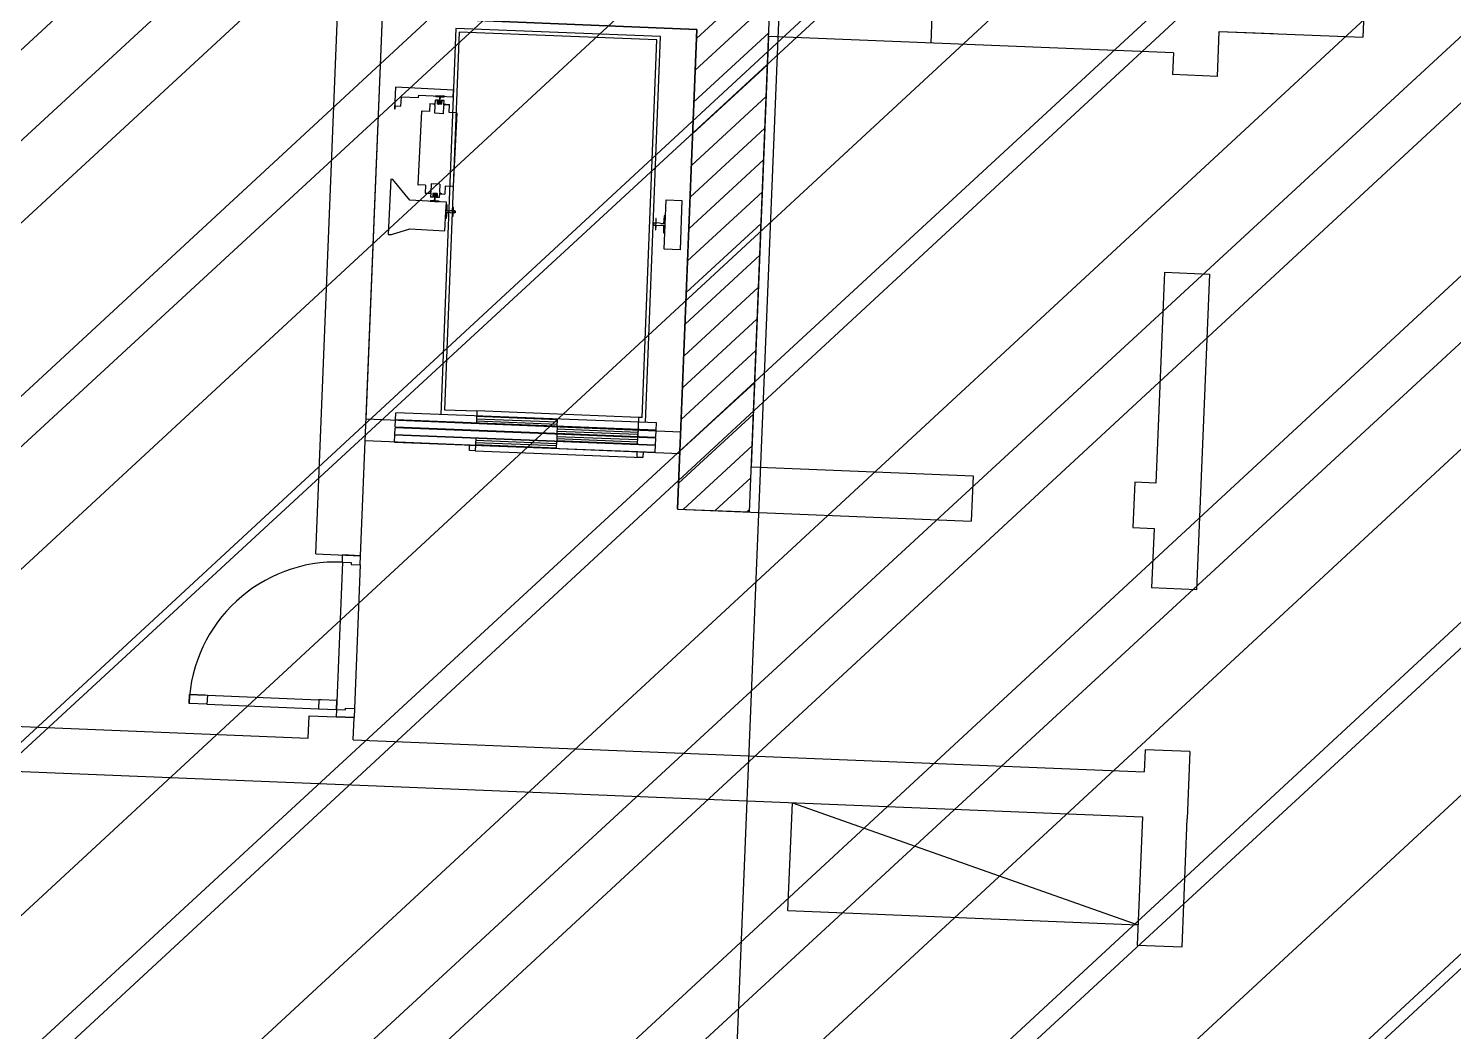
# Model space of a CAD drawing. Extents: x -678889171 to 586587, y -792238163 to 335485.
# Drawn here: x -678727681 to -678719757, y -792130438 to -792124863 of the extents above; entities that cross this region are included whole.
import ezdxf
from ezdxf.enums import TextEntityAlignment as Align

# ---------------------------------------------------------------- set-up
doc = ezdxf.new("R2010")
doc.units = 0
doc.header["$MEASUREMENT"] = 0
for name, color, linetype in [('A-ANNO-LEGN', 252, 'Continuous'), ('A-FLOR-PATT', 252, 'Continuous'), ('A-SITE-PATT', 252, 'Continuous'), ('A-WALL', 252, 'Continuous')]:
    doc.layers.add(name, color=color, linetype=linetype)
doc.layers.add('BASEMENT3 LAYOUT$0$HATCH5', color=252, linetype='Continuous', lineweight=15)
doc.styles.add('Ground floor Towers$0$$Bas01-Rname$0$EN-SC', font='swissc.ttf')
doc.styles.add('Ground floor Towers$0$$Bas01-Rname$0$EN-SCL', font='swisscl.ttf')
doc.styles.add('Ground floor Towers$0$04-Ground Floor$0$V2-lower ground$0$LEVEL  FOR LICENSE LOWER GR$0$$LG- LEVEL$0$AR-SR', font='sarb.shx')

# ---------------------------------------------------------------- blocks, each defined once
blk = doc.blocks.new('A$C61C61320')
at = {"layer": 'BASEMENT3 LAYOUT$0$HATCH5'}
h = blk.add_hatch(dxfattribs=at)
h.set_pattern_fill('JIS_WOOD', color=256, scale=1000, style=0)
h.set_pattern_definition([(45, (-845680.2949388556, -470481.0696760565), (-499.9999991609842, 499.9999991609843), [])])
h.paths.add_polyline_path([(12440.74077330553, -169431.9252005816), (13408.27617370361, -243253.7315873399), (7111.185080291936, -248399.4795461658), (-61957.46107163071, -237877.8060760189), (-55832.26724016038, -200866.3395951205), (-20860.02674167091, -206712.4958959252), (-20783.43353955913, -208437.764712235), (-16504.6553898881, -208719.7022090854), (-18718.17453308101, -208569.0044804074), (-18168.17453308101, -169431.9252005816)])
blk = doc.blocks.new('GR')
at = {"layer": 'A-FLOR-PATT'}
for p, q in [((78040, 73885), (78040, 4700)), ((77990.02287459842, 59783.65158872174), (77988.57935035325, 65483.74766103744)), ((81291.47881185914, 65485.49603600868, 9.060264367571543e-09), (81291.61996880513, 62558.85614838565, 7.290451792178948e-08)), ((78891.37833367313, 64081.73188781507, 2.843685362245378e-08), (78891.37833367313, 62428.74461038809, 2.843685362245378e-08)), ((77589.35969520058, 62402.36780150491), (77989.25842364877, 62802.26652995311)), ((77589.40445099107, 62225.63586199877), (77989.3031802345, 62625.53459124221)), ((80491.51617033491, 62558.81755798403), (81291.61996880513, 62558.85614838565)), ((80491.52370633709, 62308.7757099763), (80491.51617033493, 62558.81755798403)), ((80491.51617159617, 62558.7757099763), (80791.93003358846, 62558.78476413878)), ((70241.1422746871, 62452.01641916002), (77589.34711012154, 62452.01641857142)), ((77589.13571359466, 62452.0290014741), (70541.39351570826, 62452.01641772874)), ((75589.61207795556, 59453.02655109292, -5.263929418623158e-08), (75589.61207795561, 62452.01641772874)), ((75839.61207795558, 60211.78284012864, -3.932891200696901e-08), (75839.6118695985, 62453.74462804438, -3.932891200696901e-08)), ((75839.61207795558, 59453.0153624088, -5.263949046224793e-08), (75839.61207795556, 62453.72142043066)), ((77590.54129316103, 60332.01311975409), (77589.13571359466, 62452.0290014741)), ((77589.34711012154, 62452.01641857142), (77590.02288742506, 59783.55029048545)), ((77589.44920678157, 62048.90392249264), (77989.34793682024, 62448.8026525313)), ((77389.37532563352, 62403.98686718656, 5.76784778040814e-09), (76250.09061294959, 62402.47616528085, 5.646388498212939e-09)), ((76250.09061294959, 62402.47616528085, 5.646388498212939e-09), (76252.93774143148, 60255.33519579595, 5.646388498212924e-09)), ((77369.75853234426, 62384.31798072811, 5.765753654853052e-09), (76269.759499408, 62382.85937199155, 5.648482623768026e-09)), ((76269.759499408, 62382.85937199155, 5.648482623768026e-09), (76272.54411608695, 60282.86121820397, 5.648482623768018e-09)), ((77372.54314902316, 60284.31982694053, 5.765753654853037e-09), (77369.75853234426, 62384.31798072811, 5.765753654853052e-09)), ((77392.22245411541, 60256.84589770169, 5.767847780408125e-09), (77389.37532563352, 62403.98686718656, 5.76784778040814e-09)), ((77989.35301721902, 62428.74461362921), (77989.95912685587, 60035.37875993686)), ((80241.52009048538, 62428.74460553683), (77989.35301721902, 62428.74461362921)), ((80241.52009048538, 62428.74460553681, -2.732623899741771e-08), (80241.52370622357, 62308.7757099763, -2.594645056386516e-08)), ((80491.52370633707, 62308.7757099763, 1.055011892123838e-09), (80241.51803351352, 62308.7757099763, 1.055011892123838e-09)), ((77589.49396257219, 61872.17198298662), (77989.39269340597, 62272.0707138204)), ((75927.5775284214, 62063.0161668893, 5.611957411370045e-09), (75926.38670320156, 61943.28488013004, 5.611813531668859e-09)), ((76250.54499937217, 62059.80399219363, 5.646388498212937e-09), (75927.5775284214, 62063.0161668893, 5.611957411370045e-09)), ((76250.17859161222, 62022.96359626773, 5.646344227535648e-09), (76250.54499937217, 62059.80399219363, 5.646388498212937e-09)), ((77589.5387183628, 61695.4400434806), (77989.4374499917, 62095.3387751095)), ((75962.15175582991, 61958.28085093116, 5.615628561504711e-09), (75962.67694028585, 62011.08541842503, 5.615692016142157e-09)), ((75962.67694028585, 62011.08541842503, 5.615692016142157e-09), (76058.46196969335, 62010.13275824915, 5.625903517183017e-09)), ((76058.46196969335, 62010.13275824915, 5.625903517183017e-09), (76058.60853279733, 62024.86891661951, 5.625921225453934e-09)), ((76058.60853279733, 62024.86891661951, 5.625921225453934e-09), (76177.1118063591, 62023.69030499166, 5.638554685074994e-09)), ((76122.019422961, 61979.41132812569, 5.632675030157136e-09), (76121.59194724106, 61936.43086621207, 5.632623381033633e-09)), ((76122.019422961, 61979.41132812569, 5.632675030157136e-09), (76152.1057463005, 61979.11209512175, 5.635882488817402e-09)), ((76139.82561432525, 61979.23423104176, 5.634573322017301e-09), (76152.1057463005, 61979.11209512175, 5.635882488817402e-09)), ((76150.49012009644, 61971.02247500805, 5.635709103418388e-09), (76150.53897446442, 61975.93452779818, 5.635715006175358e-09)), ((76152.02513659334, 61971.007208018, 5.635872749268402e-09), (76150.49012009644, 61971.02247500805, 5.635709103418388e-09)), ((76152.07399096135, 61975.91926080814, 5.635878652025372e-09), (76150.53897446442, 61975.93452779818, 5.635715006175358e-09)), ((76151.58544728138, 61926.79873290687, 5.635819624455653e-09), (76152.02513659334, 61971.007208018, 5.635872749268402e-09)), ((76151.93753580972, 62023.94068362759, 5.63587089313477e-09), (76153.43591153061, 62020.24137704502, 5.636030111917053e-09)), ((76202.28607690851, 62023.43992635564, 5.641238477015219e-09), (76151.93753580972, 62023.94068362759, 5.63587089313477e-09)), ((76152.07399096135, 61975.91926080814, 5.635878652025372e-09), (76152.31826280126, 62000.4795247588, 5.63590816581023e-09)), ((76169.5104475667, 62000.30853447082, 5.637740999330386e-09), (76152.31826280126, 62000.4795247588, 5.63590816581023e-09)), ((76153.43591153061, 62020.24137704502, 5.636030111917053e-09), (76174.75890054672, 62018.64765103685, 5.638303129081845e-09)), ((76164.38465691662, 61978.86715788205, 5.637191508048591e-09), (76164.59839477662, 62000.35738883883, 5.637217332610344e-09)), ((76188.94492086729, 61978.62288604201, 5.639809841648812e-09), (76164.38465691662, 61978.86715788205, 5.637191508048591e-09)), ((76169.5104475667, 62000.30853447082, 5.637740999330386e-09), (76164.59839477662, 62000.35738883883, 5.637217332610344e-09)), ((76169.29670970676, 61978.81830351398, 5.637715174768633e-09), (76169.5104475667, 62000.30853447082, 5.637740999330386e-09)), ((76169.29670970676, 61978.81830351398, 5.637715174768633e-09), (76169.5104475667, 62000.30853447082, 5.637740999330386e-09)), ((76170.21937418992, 61978.97550324332, 5.637813562191436e-09), (76172.36863512638, 61981.98090085865, 5.638043119619438e-09)), ((76172.36863512638, 61981.98090085865, 5.638043119619438e-09), (76181.02445333592, 61981.89481169259, 5.638965903662025e-09)), ((76180.99459042247, 61981.89510870357, 5.638962720020767e-09), (76172.3984980398, 61981.98060384752, 5.638046303260695e-09)), ((76174.08862715507, 61997.56110446621, 5.638228690364091e-09), (76173.93351453672, 61981.9653368576, 5.638209949110709e-09)), ((76173.93351453672, 61981.9653368576, 5.638209949110709e-09), (76179.45957392563, 61981.91037569355, 5.63879907417076e-09)), ((76174.61020006415, 62003.69659035685, 5.638285162565312e-09), (76174.08862715507, 61997.56110446621, 5.638228690364091e-09)), ((76174.75890054672, 62018.64765103685, 5.638303129081845e-09), (76174.61020006415, 62003.69659035685, 5.638285162565312e-09)), ((76177.1118063591, 62023.69030499166, 5.638554685074994e-09), (76250.17859161222, 62022.96359626773, 5.646344227535648e-09)), ((76179.21524955494, 62003.65078938688, 5.638776100115358e-09), (76179.36395003747, 62018.60185006683, 5.638794066631885e-09)), ((76179.61468654395, 61997.50614330225, 5.638817815424142e-09), (76179.21524955494, 62003.65078938688, 5.638776100115358e-09)), ((76179.36395003747, 62018.60185006683, 5.638794066631885e-09), (76200.71441963555, 62019.77115375308, 5.641070404097474e-09)), ((76179.45957392563, 61981.91037569355, 5.63879907417076e-09), (76179.61468654395, 61997.50614330225, 5.638817815424142e-09)), ((76183.113512764, 61978.84726052737, 5.639188187331554e-09), (76181.02445333592, 61981.89481169259, 5.638965903662025e-09)), ((76184.03286807712, 61978.67174041002, 5.639286174928765e-09), (76184.24660593712, 62000.16197136675, 5.639311999490518e-09)), ((76184.03286807712, 61978.67174041002, 5.639286174928765e-09), (76184.24660593712, 62000.16197136675, 5.639311999490518e-09)), ((76189.15865872726, 62000.11311699879, 5.639835666210565e-09), (76184.24660593712, 62000.16197136675, 5.639311999490518e-09)), ((76201.43879070257, 61999.99098107888, 5.641144833010673e-09), (76184.24660593712, 62000.16197136675, 5.639311999490518e-09)), ((76188.94492086729, 61978.62288604201, 5.639809841648812e-09), (76189.15865872726, 62000.11311699879, 5.639835666210565e-09)), ((76200.70597518266, 61926.31018922693, 5.641056291656096e-09), (76201.14566449462, 61970.51866433809, 5.641109416468844e-09)), ((76200.71441963555, 62019.77115375308, 5.641070404097474e-09), (76202.28607690851, 62023.43992635564, 5.641238477015219e-09)), ((76201.14566449462, 61970.51866433809, 5.641109416468844e-09), (76202.68068099154, 61970.50339734812, 5.641273062318858e-09)), ((76201.19451886257, 61975.43071712815, 5.641115319225809e-09), (76201.43879070257, 61999.99098107888, 5.641144833010673e-09)), ((76201.19451886257, 61975.43071712815, 5.641115319225809e-09), (76202.7295353595, 61975.41545013821, 5.641278965075828e-09)), ((76201.22627420172, 61978.62355144181, 5.641119156017838e-09), (76231.31259754133, 61978.32431843782, 5.644326614678117e-09)), ((76213.50640617714, 61978.50141552181, 5.642428322817959e-09), (76201.22627420172, 61978.62355144181, 5.641119156017838e-09)), ((76201.22627420172, 61978.62355144181, 5.641119156017838e-09), (76213.50640617714, 61978.50141552181, 5.642428322817959e-09)), ((76202.68068099154, 61970.50339734812, 5.641273062318858e-09), (76202.7295353595, 61975.41545013821, 5.641278965075828e-09)), ((76230.88512182135, 61935.34385652421, 5.644274965554614e-09), (76231.31259754133, 61978.32431843782, 5.644326614678117e-09)), ((75926.38670320156, 61943.28488013004, 5.611813531668859e-09), (75931.2987559917, 61943.23602576203, 5.612337198388906e-09)), ((75931.2987559917, 61943.23602576203, 5.612337198388906e-09), (75931.4514258917, 61958.58619073118, 5.612355644504443e-09)), ((75931.4514258917, 61958.58619073118, 5.612355644504443e-09), (75962.15175582991, 61958.28085093116, 5.615628561504711e-09)), ((76077.96694474872, 61933.79441573414, 5.627972149670136e-09), (76073.93645938912, 61528.55006054881, 5.627485172219959e-09)), ((76121.59194724106, 61936.43086621207, 5.632623381033633e-09), (76081.06751172249, 61936.83391474806, 5.628303130593268e-09)), ((76200.70597518266, 61926.31018922693, 5.641056291656096e-09), (76151.58544728138, 61926.79873290687, 5.635819624455653e-09)), ((76271.40955733987, 61934.9408079883, 5.648595215994971e-09), (76230.88512182135, 61935.34385652421, 5.644274965554614e-09)), ((76274.44905635373, 61931.84024101443, 5.648918818471893e-09), (76270.41857099415, 61526.59588582903, 5.648431841021715e-09)), ((77589.58347415319, 61518.70810397435), (77989.48220657744, 61918.6068363986)), ((77589.6282299438, 61341.97616446833), (77989.52696316305, 61741.87489768758)), ((77589.67298573442, 61165.24422496231), (77989.57171974867, 61565.14295897656)), ((75922.478353762, 61550.32065691991, 5.611341311111113e-09), (75919.42495576233, 61243.31735753709, 5.610972388800374e-09)), ((75932.91646594099, 61550.21684138797, 5.612454102891205e-09), (75922.478353762, 61550.32065691991, 5.611341311111113e-09)), ((76033.73623126025, 61438.06791887546, 5.623186637455628e-09), (75932.91646594099, 61550.21684138797, 5.612454102891205e-09)), ((76117.50039392147, 61525.04644503909, 5.632129025137238e-09), (76076.97595840292, 61525.44949357501, 5.627808774696874e-09)), ((76117.50039392147, 61525.04644503909, 5.632129025137238e-09), (76117.07291820152, 61482.0659831255, 5.632077376013734e-09)), ((76145.70483475133, 61489.88690421518, 5.635130928372994e-09), (76145.65598038332, 61484.9748514251, 5.635125025616024e-09)), ((76147.23985124829, 61489.87163722521, 5.635294574223012e-09), (76145.70483475133, 61489.88690421518, 5.635130928372994e-09)), ((76147.67954056022, 61534.08011233636, 5.635347699035756e-09), (76147.23985124829, 61489.87163722521, 5.635294574223012e-09)), ((76196.80006846144, 61533.5915686564, 5.640584366236192e-09), (76147.67954056022, 61534.08011233636, 5.635347699035756e-09)), ((76196.80006846144, 61533.5915686564, 5.640584366236192e-09), (76196.36037914951, 61489.38309354524, 5.640531241423448e-09)), ((76196.36037914951, 61489.38309354524, 5.640531241423448e-09), (76197.89539564644, 61489.36782655527, 5.640694887273462e-09)), ((76197.89539564644, 61489.36782655527, 5.640694887273462e-09), (76197.8465412784, 61484.45577376513, 5.640688984516487e-09)), ((76226.79356850179, 61523.95943535116, 5.643780609658219e-09), (76226.36609278184, 61480.9789734376, 5.643728960534715e-09)), ((76267.3180040203, 61523.55638681524, 5.648100860098577e-09), (76226.79356850179, 61523.95943535116, 5.643780609658219e-09)), ((77456.18273472025, 61498.85843048758, 5.774842159762135e-09), (77544.96837095007, 61498.97616104985, 5.784307607271137e-09)), ((77456.54738690438, 61223.85867225348, 5.774842159762133e-09), (77456.18273472025, 61498.85843048758, 5.774842159762135e-09)), ((77544.96837095007, 61498.97616104985, 5.784307607271137e-09), (77545.3330231342, 61223.97640281581, 5.784307607271135e-09)), ((76236.35840885287, 61436.0526761957, 5.644787889657439e-09), (76033.73623126025, 61438.06791887546, 5.623186637455628e-09)), ((76117.07291820152, 61482.0659831255, 5.632077376013734e-09), (76147.15924154107, 61481.76675012152, 5.635284834674007e-09)), ((76134.87910956577, 61481.88888604147, 5.6339756678739e-09), (76147.15924154107, 61481.76675012152, 5.635284834674007e-09)), ((76147.19099688025, 61484.95958443508, 5.635288671466037e-09), (76145.65598038332, 61484.9748514251, 5.635125025616024e-09)), ((76147.6710961073, 61440.6191478102, 5.635333586594379e-09), (76146.09943883437, 61436.95037520763, 5.635165513676634e-09)), ((76146.09943883437, 61436.95037520763, 5.635165513676634e-09), (76196.44797993313, 61436.44961793564, 5.640533097557083e-09)), ((76147.19099688025, 61484.95958443508, 5.635288671466037e-09), (76146.94672504031, 61460.39932048439, 5.635259157681181e-09)), ((76164.1389098057, 61460.22833019648, 5.637091991201328e-09), (76146.94672504031, 61460.39932048439, 5.635259157681181e-09)), ((76169.02156570535, 61441.78845149642, 5.637609924059961e-09), (76147.6710961073, 61440.6191478102, 5.635333586594379e-09)), ((76159.44059487565, 61481.76741552132, 5.636594149043046e-09), (76159.22685701559, 61460.27718456449, 5.636568324481288e-09)), ((76164.1389098057, 61460.22833019648, 5.637091991201328e-09), (76159.22685701559, 61460.27718456449, 5.636568324481288e-09)), ((76184.0008588262, 61481.52314368128, 5.639212482643261e-09), (76159.44059487565, 61481.76741552132, 5.636594149043046e-09)), ((76164.35264766567, 61481.71856115331, 5.637117815763082e-09), (76164.1389098057, 61460.22833019648, 5.637091991201328e-09)), ((76164.35264766567, 61481.71856115331, 5.637117815763082e-09), (76164.1389098057, 61460.22833019648, 5.637091991201328e-09)), ((76165.27200297885, 61481.543041036, 5.637215803360298e-09), (76167.3610624069, 61478.49548987068, 5.63743808702982e-09)), ((76167.3610624069, 61478.49548987068, 5.63743808702982e-09), (76176.01688061647, 61478.40940070467, 5.638360871072414e-09)), ((76175.98701770302, 61478.40969771567, 5.638357687431156e-09), (76167.39092532032, 61478.49519285976, 5.637441270671078e-09)), ((76168.9259418173, 61478.4799258697, 5.637604916521098e-09), (76168.77082919884, 61462.88415826105, 5.637586175267704e-09)), ((76168.77082919884, 61462.88415826105, 5.637586175267704e-09), (76169.17026618797, 61456.7395121764, 5.637627890576501e-09)), ((76174.45200120613, 61478.42496470571, 5.638194041581143e-09), (76168.9259418173, 61478.4799258697, 5.637604916521098e-09)), ((76169.17026618797, 61456.7395121764, 5.637627890576501e-09), (76169.02156570535, 61441.78845149642, 5.637609924059961e-09)), ((76173.62661519607, 61441.74265052646, 5.638100861610003e-09), (76173.77531567872, 61456.69371120643, 5.638118828126542e-09)), ((76194.94960421218, 61440.14892451827, 5.640373878774793e-09), (76173.62661519607, 61441.74265052646, 5.638100861610003e-09)), ((76173.77531567872, 61456.69371120643, 5.638118828126542e-09), (76174.29688858775, 61462.82919709707, 5.638175300327756e-09)), ((76174.29688858775, 61462.82919709707, 5.638175300327756e-09), (76174.45200120613, 61478.42496470571, 5.638194041581143e-09)), ((76178.16614155295, 61481.41479832001, 5.638590428500414e-09), (76176.01688061647, 61478.40940070467, 5.638360871072414e-09)), ((76179.08880603612, 61481.57199804937, 5.638688815923219e-09), (76178.87506817612, 61460.08176709253, 5.638662991361467e-09)), ((76179.08880603612, 61481.57199804937, 5.638688815923219e-09), (76178.87506817612, 61460.08176709253, 5.638662991361467e-09)), ((76183.78712096623, 61460.03291272452, 5.639186658081509e-09), (76178.87506817612, 61460.08176709253, 5.638662991361467e-09)), ((76196.06725294153, 61459.91077680445, 5.640495824881616e-09), (76178.87506817612, 61460.08176709253, 5.638662991361467e-09)), ((76184.0008588262, 61481.52314368128, 5.639212482643261e-09), (76183.78712096623, 61460.03291272452, 5.639186658081509e-09)), ((76196.44797993313, 61436.44961793564, 5.640533097557083e-09), (76194.94960421218, 61440.14892451827, 5.640373878774793e-09)), ((76196.31152478153, 61484.47104075518, 5.640525338666478e-09), (76196.06725294153, 61459.91077680445, 5.640495824881616e-09)), ((76196.27976944229, 61481.27820644154, 5.640521501874443e-09), (76226.36609278184, 61480.9789734376, 5.643728960534715e-09)), ((76208.55990141766, 61481.15607052154, 5.641830668674557e-09), (76196.27976944229, 61481.27820644154, 5.640521501874443e-09)), ((76196.27976944229, 61481.27820644154, 5.640521501874443e-09), (76208.55990141766, 61481.15607052154, 5.641830668674557e-09)), ((76196.31152478153, 61484.47104075518, 5.640525338666478e-09), (76197.8465412784, 61484.45577376513, 5.640688984516487e-09)), ((76236.22711273892, 61422.85153432222, 5.64477202599808e-09), (76235.463763239, 61346.10070947652, 5.644679795420393e-09)), ((76235.84543798894, 61384.47612189937, 5.644725910709233e-09), (76236.35840885287, 61436.0526761957, 5.644787889657439e-09)), ((76241.73790513781, 61421.26155666128, 5.645359306446573e-09), (76236.22711273892, 61422.85153432222, 5.64477202599808e-09)), ((76243.24405115414, 61387.47287334119, 5.64551510001241e-09), (76241.73790513781, 61421.26155666128, 5.645359306446573e-09)), ((76275.07912885056, 61408.64860430405, 5.648912029084441e-09), (76274.89287157256, 61389.92140304172, 5.648889524823488e-09)), ((76277.22815194623, 61408.62723051809, 5.649141133274464e-09), (76275.07912885056, 61408.64860430405, 5.648912029084441e-09)), ((76276.73960826629, 61359.50670261681, 5.649082105704745e-09), (76277.22815194623, 61408.62723051809, 5.649141133274464e-09)), ((77449.23112665467, 61408.49199029733, 5.774088274562298e-09), (77446.93128835589, 61365.27461698471, 5.773836979495685e-09)), ((77456.29994435086, 61410.46565105517, 5.774842159762135e-09), (77449.23112665467, 61408.49199029733, 5.774088274562298e-09)), ((77456.43017727371, 61312.25145168586, 5.774842159762126e-09), (77456.29994435086, 61410.46565105517, 5.774842159762135e-09)), ((76234.77674868911, 61277.02496711533, 5.644596787900479e-09), (76235.84543798894, 61384.47612189937, 5.644725910709233e-09)), ((76235.463763239, 61346.10070947652, 5.644679795420393e-09), (76241.00508961787, 61347.58076480945, 5.645270765091996e-09)), ((76241.00508961787, 61347.58076480945, 5.645270765091996e-09), (76243.18298319414, 61381.33280735358, 5.645507721566195e-09)), ((76243.18298319414, 61381.33280735358, 5.645507721566195e-09), (76254.23510197196, 61381.22288502556, 5.646685971686296e-09)), ((76254.29616993196, 61387.36295101325, 5.646693350132513e-09), (76243.24405115414, 61387.47287334119, 5.64551510001241e-09)), ((76254.23510197196, 61381.22288502556, 5.646685971686296e-09), (76260.3568475716, 61379.31979726932, 5.647338341552485e-09)), ((76260.45455630762, 61389.14390284951, 5.647350147066431e-09), (76254.29616993196, 61387.36295101325, 5.646693350132513e-09)), ((76260.3568475716, 61379.31979726932, 5.647338341552485e-09), (76286.14512471973, 61379.06331183726, 5.650087591832712e-09)), ((76286.24283345575, 61388.88741741754, 5.650099397346657e-09), (76260.45455630762, 61389.14390284951, 5.647350147066431e-09)), ((76274.77684244858, 61378.25527766514, 5.648875505775683e-09), (76274.59058517065, 61359.52807640274, 5.648853001514727e-09)), ((76274.59058517065, 61359.52807640274, 5.648853001514727e-09), (76276.73960826629, 61359.50670261681, 5.649082105704745e-09)), ((76287.05697442389, 61378.13314174513, 5.65018467257579e-09), (76274.77684244858, 61378.25527766514, 5.648875505775683e-09)), ((76274.89287157256, 61389.92140304172, 5.648889524823488e-09), (76287.1730035479, 61389.79926712171, 5.650198691623602e-09)), ((76286.14512471973, 61379.06331183726, 5.650087591832712e-09), (76286.24283345575, 61388.88741741754, 5.650099397346657e-09)), ((76287.1730035479, 61389.79926712171, 5.650198691623602e-09), (76287.05697442389, 61378.13314174513, 5.65018467257579e-09)), ((77390.74807793145, 61368.73583493008, 5.767847780408133e-09), (77406.46234983053, 61368.75667219773, 5.769523080852203e-09)), ((77390.76787333573, 61353.80727662599, 5.767847780408133e-09), (77390.74807793145, 61368.73583493008, 5.767847780408133e-09)), ((77406.48214523487, 61353.82811389361, 5.76952308085221e-09), (77390.76787333573, 61353.80727662599, 5.767847780408133e-09)), ((77424.92818210706, 61367.60258559484, 5.77149155887399e-09), (77391.92821111892, 61367.55882733273, 5.767973427941434e-09)), ((77391.92821111892, 61367.55882733273, 5.767973427941434e-09), (77391.94488093311, 61354.98740981345, 5.76797342794144e-09)), ((77391.94488093311, 61354.98740981345, 5.76797342794144e-09), (77424.94485192119, 61355.03116807555, 5.77149155887399e-09)), ((77406.43057299733, 61392.72093684385, 5.769523080852203e-09), (77403.68057541504, 61392.71729032198, 5.769229903274496e-09)), ((77403.68057541504, 61392.71729032198, 5.769229903274496e-09), (77403.76392448564, 61329.86020272561, 5.769229903274489e-09)), ((77403.76392448564, 61329.86020272561, 5.769229903274489e-09), (77406.51392206798, 61329.86384924751, 5.769523080852203e-09)), ((77406.46234983053, 61368.75667219773, 5.769523080852203e-09), (77406.43057299733, 61392.72093684385, 5.769523080852203e-09)), ((77406.51392206798, 61329.86384924751, 5.769523080852203e-09), (77406.48214523487, 61353.82811389361, 5.76952308085221e-09)), ((77432.78844364673, 61365.25586344379, 5.772329209096022e-09), (77424.92818210706, 61367.60258559484, 5.77149155887399e-09)), ((77424.94485192119, 61355.03116807555, 5.77149155887399e-09), (77432.79886228054, 61357.39872749432, 5.772329209096022e-09)), ((77446.93128835589, 61365.27461698471, 5.773836979495685e-09), (77432.78844364673, 61365.25586344379, 5.772329209096022e-09)), ((77432.79886228054, 61357.39872749432, 5.772329209096022e-09), (77446.94170698976, 61357.41748103515, 5.77383697949569e-09)), ((77446.94170698976, 61357.41748103515, 5.77383697949569e-09), (77449.35615026068, 61314.20635890275, 5.774088274562296e-09)), ((77589.71774152492, 60988.51228545618), (77989.6164763344, 61388.41102026566)), ((75938.45916032403, 61243.12804686106, 5.613001597340537e-09), (76040.13665688036, 61278.96082144717, 5.623846494118736e-09)), ((76040.13665688036, 61278.96082144717, 5.623846494118736e-09), (76234.77674868911, 61277.02496711533, 5.644596787900479e-09)), ((77449.35615026068, 61314.20635890275, 5.774088274562296e-09), (77456.43017727371, 61312.25145168586, 5.774842159762126e-09)), ((75919.42495576233, 61243.31735753709, 5.610972388800374e-09), (75938.45916032403, 61243.12804686106, 5.613001597340537e-09)), ((77545.3330231342, 61223.97640281581, 5.784307607271135e-09), (77456.54738690438, 61223.85867225348, 5.774842159762133e-09)), ((77589.76249731542, 60811.78034595004), (77989.66123292013, 61211.67908155476)), ((80241.54214468443, 61208.77571033998), (80491.55685919712, 61208.77571033998)), ((80241.55685908358, 61208.77571033998, -1.32951106535098e-08), (80241.5922224091, 60035.43325825207)), ((80491.55685919712, 61208.77571033998, -6.520409489015974e-08), (80491.62127384724, 59452.9118534896, -6.520409489015983e-08)), ((77589.80725310603, 60635.04840644402), (77989.70598950598, 61034.94714284397)), ((77589.85200889665, 60458.31646693801), (77989.7507460916, 60858.21520413295)), ((77589.89676468703, 60281.58452743175), (77989.79550267733, 60681.48326542205)), ((77589.94152047776, 60104.85258792585), (77989.84025926306, 60504.75132671115)), ((77589.34711091031, 59785.34906574976), (77590.54129316103, 60332.01311975409)), ((77589.98627626814, 59928.1206484196), (77989.88501584879, 60328.01938800025)), ((77452.93668645587, 60256.92640532673, 5.774320532124183e-09), (76002.93796122163, 60255.00369381037, 5.619735991148456e-09)), ((76002.99005439084, 60215.71801406238, 5.619735991148463e-09), (76002.93796122163, 60255.00369381014, 5.619735991148456e-09)), ((76272.54411608695, 60282.86121820397, 5.648482623768018e-09), (76452.90110038612, 60283.10037320782, 5.66771050386505e-09)), ((77352.90030915216, 60284.29378035593, 5.66771050386505e-09), (76452.90110038612, 60283.10037320782, 5.66771050386505e-09)), ((76452.90110038612, 60283.10037320782, 5.66771050386505e-09), (76452.93756560462, 60255.60039738442, 5.667710503865056e-09)), ((76902.94237930457, 60252.26853298368, 5.715685016581661e-09), (76452.94277492152, 60251.67182940966, 5.667710503865056e-09)), ((76452.94277492152, 60251.67182940966, 5.667710503865056e-09), (76452.98965877372, 60216.31471763669, 5.66771050386505e-09)), ((76452.95840287227, 60239.88612548533, 5.667710503865056e-09), (76902.95800725532, 60240.48282905937, 5.715685016581661e-09)), ((76452.97403082297, 60228.10042156097, 5.66771050386505e-09), (76902.97363520607, 60228.69712513505, 5.715685016581661e-09)), ((76902.98926315682, 60216.91142121077, 5.715685016581661e-09), (76902.94237930457, 60252.26853298368, 5.715685016581661e-09)), ((77372.54314902316, 60284.31982694053, 5.765753654853037e-09), (77352.90030915216, 60284.29378035593, 5.763659529298254e-09)), ((77352.90030915216, 60284.29378035593, 5.763659529298254e-09), (77353.04096070891, 60178.22244503708, 5.763659529298253e-09)), ((77452.98877962503, 60217.64072557897, 5.774320532124183e-09), (77452.93668645587, 60256.92640532673, 5.774320532124183e-09)), ((77590.27865165281, 60211.78300282701, -3.932891200696901e-08), (75839.61207795558, 60211.78284012864, -3.932891200696901e-08)), ((76002.99005439084, 60215.71801406262, 5.619735991148463e-09), (77452.98877962503, 60217.64072557897, 5.774320532124183e-09)), ((77452.98877962503, 60217.64072557897, 5.774320532124183e-09), (76002.99005439084, 60215.71801406262, 5.619735991148463e-09)), ((76003.04214756, 60176.4323343147, 5.619735991148461e-09), (76002.99005439084, 60215.71801406238, 5.619735991148463e-09)), ((76003.04214756, 60176.43233431487, 5.619735991148461e-09), (77453.04087279418, 60178.35504583125, 5.774320532124182e-09)), ((77453.04870887303, 60172.44552470632, 5.774320532124182e-09), (76003.04998363879, 60170.52281318991, 5.619735991148455e-09)), ((76003.10207680795, 60131.23713344196, 5.619735991148455e-09), (76003.04998363879, 60170.5228131897, 5.619735991148455e-09)), ((76452.98965877372, 60216.31471763669, 5.66771050386505e-09), (76902.98926315682, 60216.91142121077, 5.715685016581661e-09)), ((77352.9940768566, 60213.57955681006, 5.763659529298248e-09), (76902.99447247373, 60212.98285323597, 5.715685016581661e-09)), ((76902.99447247373, 60212.98285323597, 5.715685016581661e-09), (76903.04135632604, 60177.62574146302, 5.715685016581666e-09)), ((76903.01010042448, 60201.19714931167, 5.715685016581661e-09), (77353.00970480735, 60201.7938528857, 5.763659529298248e-09)), ((76903.02572837523, 60189.41144538733, 5.715685016581659e-09), (77353.02533275816, 60190.00814896142, 5.763659529298253e-09)), ((76903.04135632604, 60177.62574146302, 5.715685016581666e-09), (77353.04096070891, 60178.22244503708, 5.763659529298253e-09)), ((77353.0487967877, 60172.31292391206, 5.763659529298246e-09), (76903.04919240483, 60171.716220338, 5.715685016581659e-09)), ((76903.04919240483, 60171.716220338, 5.715685016581659e-09), (76903.09607625713, 60136.35910856507, 5.715685016581666e-09)), ((76903.06482035558, 60159.93051641372, 5.715685016581659e-09), (77353.06442473845, 60160.52721998775, 5.763659529298246e-09)), ((76903.08044830633, 60148.14481248938, 5.715685016581659e-09), (77353.08005268926, 60148.74151606347, 5.763659529298253e-09)), ((77353.04096070891, 60178.22244503708, 5.763659529298253e-09), (77352.9940768566, 60213.57955681006, 5.763659529298248e-09)), ((77353.09568063995, 60136.95581213913, 5.763659529298246e-09), (77353.0487967877, 60172.31292391206, 5.763659529298246e-09)), ((77453.04087279418, 60178.35504583125, 5.774320532124182e-09), (77452.98877962503, 60217.64072557897, 5.774320532124183e-09)), ((77453.10080204225, 60133.15984495857, 5.774320532124188e-09), (77453.04870887303, 60172.44552470632, 5.774320532124182e-09)), ((77622.20076253614, 59783.55843939097), (77989.92977243452, 60151.28744928935)), ((77590.01651283269, 60091.78300280245, -3.932891200696901e-08), (75839.61207795558, 60091.78284012865, -3.932891200696901e-08)), ((77453.10080204225, 60133.15984495857, 5.774320532124188e-09), (76003.10207680795, 60131.23713344222, 5.619735991148455e-09)), ((76003.10207680795, 60131.23713344222, 5.619735991148455e-09), (77453.10080204225, 60133.15984495857, 5.774320532124188e-09)), ((76003.1541699771, 60091.95145369424, 5.619735991148455e-09), (76003.10207680795, 60131.23713344196, 5.619735991148455e-09)), ((76003.1541699771, 60091.95145369448, 5.619735991148455e-09), (77453.15289521134, 60093.87416521086, 5.774320532124182e-09)), ((76420.1941275322, 60092.5044524766, 5.66419667189614e-09), (76453.1537743601, 60092.54815726849, 5.667710503865055e-09)), ((76420.23580206755, 60061.07590867844, 5.66419667189614e-09), (76420.1941275322, 60092.5044524766, 5.66419667189614e-09)), ((76453.19544889544, 60061.11961347034, 5.667710503865055e-09), (76420.23580206755, 60061.07590867844, 5.66419667189614e-09)), ((76903.10128557404, 60132.43054059029, 5.715685016581666e-09), (76453.10168119094, 60131.83383701627, 5.667710503865055e-09)), ((76453.10168119094, 60131.83383701627, 5.667710503865055e-09), (76453.14856504319, 60096.47672524326, 5.667710503865055e-09)), ((76453.11730914169, 60120.04813309193, 5.667710503865055e-09), (76903.11691352479, 60120.64483666598, 5.715685016581666e-09)), ((76453.13293709244, 60108.26242916762, 5.667710503865055e-09), (76903.13254147548, 60108.85913274167, 5.715685016581659e-09)), ((76453.14856504319, 60096.47672524326, 5.667710503865055e-09), (76903.14816942623, 60097.07342881734, 5.715685016581659e-09)), ((76453.1537743601, 60092.54815726849, 5.667710503865055e-09), (76453.19544889544, 60061.11961347034, 5.667710503865055e-09)), ((76453.19544889544, 60061.11961347034, 5.667710503865055e-09), (77386.15430448936, 60062.35672541035, 5.767173361267172e-09)), ((76903.09607625713, 60136.35910856507, 5.715685016581666e-09), (77353.09568063995, 60136.95581213913, 5.763659529298246e-09)), ((76903.14816942623, 60097.07342881734, 5.715685016581659e-09), (76903.10128557404, 60132.43054059029, 5.715685016581666e-09)), ((77353.15298312613, 60093.74156441663, 5.763659529298258e-09), (77386.11262995402, 60093.78526920851, 5.767173361267172e-09)), ((77353.19465766147, 60062.31302061847, 5.763659529298258e-09), (77353.15298312613, 60093.74156441663, 5.763659529298258e-09)), ((77386.15430448936, 60062.35672541035, 5.767173361267172e-09), (77353.19465766147, 60062.31302061847, 5.763659529298258e-09)), ((77386.11262995402, 60093.78526920851, 5.767173361267172e-09), (77386.15430448936, 60062.35672541035, 5.767173361267172e-09)), ((77453.15289521134, 60093.87416521086, 5.774320532124182e-09), (77453.10080204225, 60133.15984495857, 5.774320532124188e-09)), ((77989.95912685587, 60035.37875993686), (79224.03434790712, 60035.39190233903)), ((79224.03434790712, 60035.39190233903), (79224.03434790712, 59783.55028964276)), ((80241.5922224091, 60035.43325825207), (80124.03811455258, 60035.42252435404)), ((80124.03811455258, 60035.42252435404), (80124.03811455258, 59783.55028964276)), ((77799.02223709319, 59783.60321865138), (77989.97452902026, 59974.55551057844)), ((77590.02288742506, 59783.55029048545), (77990.02287459842, 59783.65158872174)), ((77590.02288821383, 59783.55028964276), (79224.03434790712, 59783.55028964276)), ((77975.84371165012, 59783.64799791167), (77990.01928560587, 59797.82357186743)), ((80124.03811455258, 59783.55028964276), (80241.59984143132, 59783.55028964276)), ((80241.59984143132, 59783.55028964276), (80241.61464127345, 59452.9006632193, -1.397954214171091e-08)), ((75589.61207795556, 59453.02655109292, -5.263929418623158e-08), (75839.61207795556, 59453.01536240879, -5.263949046224751e-08)), ((75839.61207795556, 59453.01536240879, -5.263949046224751e-08), (75739.61207800105, 59453.01234851243, -5.263949046224751e-08)), ((75739.61328355959, 59413.01234853061, -5.263949046224751e-08), (75739.61207800105, 59453.01234851243, -5.263949046224751e-08)), ((75839.61358490375, 59403.01536243151, -5.263949046224751e-08), (75839.61207795556, 59453.01536240879, -5.263949046224751e-08)), ((80491.62127384724, 59452.9118534896, -5.263949046224793e-08), (80241.61464127344, 59452.9006632193, -5.263949046224793e-08)), ((75739.61328355959, 59413.01234853061, -5.263949046224751e-08), (75789.61328353688, 59413.0138554788, -5.263949046224751e-08)), ((75739.61328355959, 59413.01234853061, -5.263949046224751e-08), (75739.6379975098, 58593.01234890334, -5.263949046224751e-08)), ((75789.61328353688, 59413.0138554788, -5.263949046224751e-08), (75789.61358492651, 59403.01385548334, -5.263949046224751e-08)), ((75789.61358492651, 59403.01385548334, -5.263949046224751e-08), (75839.61358490375, 59403.01536243151, -5.263949046224751e-08)), ((75839.61358490375, 59403.01536243153, -5.263949046224751e-08), (75839.63769607467, 58603.01536279517, -5.263949046224751e-08)), ((74919.63649093434, 58642.9876349304, -5.263949046224751e-08), (75019.63649088888, 58642.99064882677, -5.263949046224751e-08)), ((74919.63649093434, 58642.9876349304, -5.263949046224751e-08), (75006.6364908948, 58642.99025702025, -5.263949046224751e-08)), ((75006.6364908948, 58642.99025702025, -5.263949046224751e-08), (74919.63649093434, 58642.9876349304, -5.263949046224751e-08)), ((74919.63799788253, 58592.98763495313, -5.263949046224751e-08), (74919.63649093434, 58642.9876349304, -5.263949046224751e-08)), ((75019.63649088888, 58642.99064882678, -5.263949046224751e-08), (75639.63649060707, 58643.00933498424, -5.263949046224751e-08)), ((75019.63649088888, 58642.99064882677, -5.263949046224751e-08), (75019.63799783707, 58592.9906488495, -5.263949046224751e-08)), ((75652.63649060116, 58643.00972679077, -5.263949046224751e-08), (75639.63649060707, 58643.00933498424, -5.263949046224751e-08)), ((75639.63649060707, 58643.00933498424, -5.263949046224751e-08), (75639.63799755526, 58593.00933500697, -5.263949046224751e-08)), ((75739.63649056162, 58643.01234888061, -5.263949046224751e-08), (75652.63649060116, 58643.00972679077, -5.263949046224751e-08)), ((75739.6379975098, 58593.01234890334, -5.263949046224751e-08), (75739.63649056162, 58643.01234888061, -5.263949046224751e-08)), ((75019.63799783707, 58592.9906488495, -5.263949046224751e-08), (74919.63799788253, 58592.98763495313, -5.263949046224751e-08)), ((75019.63799783707, 58592.9906488495, -5.263949046224751e-08), (75639.63799755526, 58593.00933500697, -5.263949046224751e-08)), ((75639.63799755526, 58593.00933500697, -5.263949046224751e-08), (75739.6379975098, 58593.01234890334, -5.263949046224751e-08)), ((75739.6379975098, 58593.01234890334, -5.263949046224751e-08), (75789.63799748708, 58593.01385585152, -5.263949046224751e-08)), ((75739.6379975098, 58593.01234890334, -5.263949046224751e-08), (75739.63920306835, 58553.01234892152, -5.263949046224751e-08)), ((75789.63769609744, 58603.01385584698, -5.263949046224751e-08), (75839.63769607467, 58603.01536279517, -5.263949046224751e-08)), ((75789.63799748708, 58593.01385585152, -5.263949046224751e-08), (75789.63769609744, 58603.01385584698, -5.263949046224751e-08)), ((75839.63769607467, 58603.01536279517, -5.263949046224751e-08), (75839.63920302286, 58553.01536281788, -5.263949046224751e-08)), ((75589.61207795555, 58553.00912292174, -4.523145811483097e-08), (75839.61207795555, 58553.00889966009, -8.246103362635212e-08)), ((75589.61207795555, 58428.75044581499), (75589.61207795555, 58553.00912292174, -6.842781646327213e-08)), ((75839.63920302286, 58553.01536281788, -5.263949046224751e-08), (75739.63920306835, 58553.01234892152, -5.263949046224751e-08)), ((75839.61207795555, 58428.75013238008), (75839.61207795555, 58553.00889966009, -6.842773519390657e-08)), ((80491.65492502216, 58552.90436410781, -5.263949046225107e-08), (80241.65492502216, 58552.90413955686, -5.263949046225107e-08)), ((80241.65492502216, 58552.90413955686, -5.263949046225138e-08), (80241.66048238934, 58428.74461335732, -5.797284535882759e-08)), ((80491.65429102414, 58552.90436410723, -6.520409489015988e-08), (80491.66801725325, 58178.7442999128, -6.52040948901599e-08)), ((70541.39351570826, 58428.75677496691), (75589.61207795555, 58428.75044581499)), ((75839.61207795555, 58428.75013238008), (80241.66048238934, 58428.74461335732)), ((70541.39320227334, 58178.75677496711), (80241.66048238934, 58178.75044581518)), ((78294.14024866294, 57578.74705504021), (78294.14055487046, 58178.74705504015)), ((78294.14055487039, 58178.74690049596), (80241.38506696581, 57578.74590672768, 7.750442199001744e-08)), ((80241.66048238934, 58178.74461335716), (80241.66048238934, 57465.81914175907)), ((80491.66801725325, 57465.81914175907), (80491.66801725325, 58178.7442999128)), ((78294.14024866295, 57578.74690049601, 7.750442199001753e-08), (80241.38506696581, 57578.74590672768, 7.750442199001735e-08)), ((80241.66048238934, 57465.81914175907), (80491.66801725325, 57465.81914175907))]:
    blk.add_line(p, q, dxfattribs=at)
for centre, radius, start, end in [((76170.70387309718, 61981.38339093782, 5.637865554981058e-09), 2.456147866184668, 235.2012992406592, 258.6232426943853), ((76182.67700177313, 61981.2643084158, 5.639141992611165e-09), 2.456147866184668, 280.2370884420091, 303.6590318972188), ((76183.5888514773, 61980.33413832365, 5.639239073354243e-09), 1.228073933092334, 276.207557585375, 291.4544784054111), ((76081.03697774252, 61933.76388175426, 5.628299441370163e-09), 3.070184832730834, 89.43016556979711, 179.4301655697971), ((76271.3790233599, 61931.87077499447, 5.648591526771866e-09), 3.070184832730834, 359.4301655697971, 89.43016556979711), ((76077.00649238298, 61528.51952656884, 5.627812463919985e-09), 3.070184832730834, 179.4301655697971, 269.4301655697971), ((76267.34853800033, 61526.62641980904, 5.648104549321688e-09), 3.070184832730834, 269.4301655697971, 359.4301655697971), ((76165.70851396974, 61479.12599314748, 5.637261998080686e-09), 2.456147866184668, 100.2370884420091, 123.6590318972188), ((76177.68164264564, 61479.0069106255, 5.638538435710793e-09), 2.456147866184668, 55.20129924065917, 78.62324269438534), ((76178.61181273781, 61479.91876032963, 5.638637729987736e-09), 1.228073933092334, 67.40585273169717, 82.65277355040818), ((75739.6379975098, 58593.01234890334, -5.263949046224751e-08), 819.9999999997044, 90.00172683557355, 180.0017268355735)]:
    blk.add_arc(centre, radius, start, end, dxfattribs=at)
at = {"layer": 'A-FLOR-PATT', "style": 'Ground floor Towers$0$04-Ground Floor$0$V2-lower ground$0$LEVEL  FOR LICENSE LOWER GR$0$$LG- LEVEL$0$AR-SR', "flags": 12}
for tag, p in [('L', (30296.07288644527, 72859.53473235783)), ('P', (30237.50458115668, 72203.99769414036))]:
    blk.add_attdef(tag, text='', height=500, dxfattribs=at).set_placement(p, align=Align.RIGHT)
at = {"layer": 'A-FLOR-PATT'}
for tag, p, height, style in [('N', (85492.25876324323, 56633.4995742733), 250, 'Ground floor Towers$0$$Bas01-Rname$0$EN-SC'), ('N', (89389.48149106537, 56633.4995742733), 250, 'Ground floor Towers$0$$Bas01-Rname$0$EN-SC'), ('N', (94597.61363499537, 56633.4995742733), 250, 'Ground floor Towers$0$$Bas01-Rname$0$EN-SC'), ('AN', (85922.66280553787, 56313.08159666645), 200, 'Ground floor Towers$0$$Bas01-Rname$0$EN-SCL'), ('AN', (89819.88553336001, 56313.08159666645), 200, 'Ground floor Towers$0$$Bas01-Rname$0$EN-SCL'), ('AN', (95028.01767729002, 56313.08159666645), 200, 'Ground floor Towers$0$$Bas01-Rname$0$EN-SCL'), ('SN', (85299.47460008037, 56025.08594095582), 200, 'Ground floor Towers$0$$Bas01-Rname$0$EN-SCL'), ('F', (85927.04975899268, 56008.67972904726), 200, 'Ground floor Towers$0$$Bas01-Rname$0$EN-SCL'), ('SN', (89196.69732790251, 56025.08594095582), 200, 'Ground floor Towers$0$$Bas01-Rname$0$EN-SCL'), ('F', (89824.27248681482, 56008.67972904726), 200, 'Ground floor Towers$0$$Bas01-Rname$0$EN-SCL'), ('SN', (94404.82947183252, 56025.08594095582), 200, 'Ground floor Towers$0$$Bas01-Rname$0$EN-SCL'), ('F', (95032.40463074483, 56008.67972904726), 200, 'Ground floor Towers$0$$Bas01-Rname$0$EN-SCL')]:
    blk.add_attdef(tag, p, '', height=height, dxfattribs=dict(at, style=style))
at = {"layer": 'A-FLOR-PATT', "style": 'Ground floor Towers$0$$Bas01-Rname$0$EN-SCL', "width": 0.8}
for p in [(85305.16036184286, 56295.1433535593), (89202.383089665, 56295.1433535593), (94410.51523359501, 56295.1433535593)]:
    blk.add_attdef('FN', p, '', height=250, dxfattribs=at)

msp = doc.modelspace()

# ---------------------------------------------------------------- block references
at = {"layer": 'A-SITE-PATT', "rotation": 357.6731745000001}
msp.add_blockref('A$C61C61320', (-678706236.4347705, -791940527.995869, -212772), dxfattribs=at)

# ---------------------------------------------------------------- next in the draw order: block references
at = {"layer": 'A-WALL', "rotation": 357.6731745000001}
msp.add_blockref('GR', (-678804025.0995113, -792184118.4910543, -212772), dxfattribs=at)

# ---------------------------------------------------------------- next in the draw order: hatches: boundary and pattern name
at = {"layer": 'A-ANNO-LEGN'}
h = msp.add_hatch(dxfattribs=at)
h.set_pattern_fill('ANSI31', color=256, scale=10000, angle=-2.326825500000001)
h.set_pattern_definition([(42.6731745, (-679564563.7146958, -792179516.537627), (-847.2693918303064, 919.0400305032981), [])])
h.paths.add_polyline_path([(-678777672.8996642, -792179735.1176345), (-678770187.1392597, -792139007.139102), (-678733063.7379951, -792148537.2472874), (-678731444.0167841, -792108675.140868), (-678688692.2204224, -792110162.0728618), (-678692240.0211401, -792193145.4692618), (-678709626.0473782, -792200229.2193018), (-678779081.755804, -792187036.6399584)])

doc.saveas('drawing.dxf')
